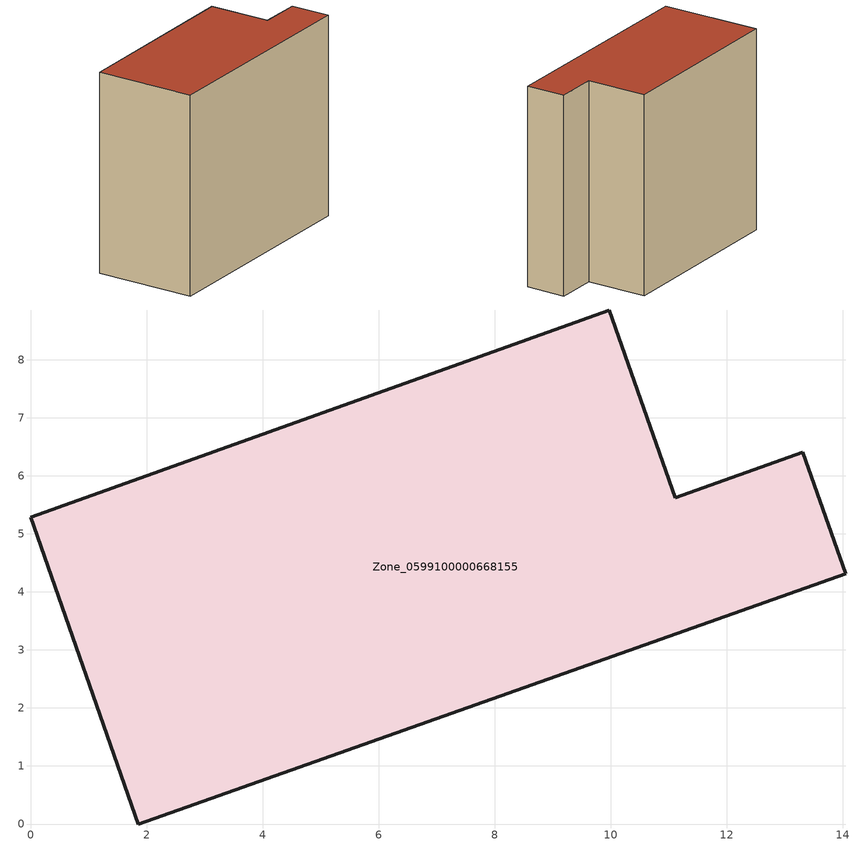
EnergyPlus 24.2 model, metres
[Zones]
Zone_0599100000668155
 floor ground (C_G): 0,5.29 9.97,8.86 11.11,5.63 13.31,6.41 14.05,4.31 1.85,0 z0
 wall outside (C_F): 9.97,8.86 0,5.29 1.85,0 14.05,4.31 13.31,6.41 11.11,5.63 9.97,8.86 z0:11.19
 roof outside (C_R): 14.05,4.31 13.31,6.41 11.11,5.63 9.97,8.86 0,5.29 1.85,0 z11.19
[BUILDING]
Pand.0599100000668155: North Axis=0; Terrain=City; Loads Convergence Tolerance Value=0.04; Temperature Convergence Tolerance Value=0.4; Solar Distribution=FullExterior; Maximum Number of Warmup Days=25; Minimum Number of Warmup Days=1
[Site:Location]
Rotterdam.The.Hague.AP_ZH_NLD Design_Conditions: Latitude=51.96; Longitude=4.45; Time Zone=1; Elevation=-4.5
[SITE:GROUNDTEMPERATURE:BUILDINGSURFACE]
18, 18, 18, 18, 18, 18, 18, 18, 18, 18, 18, 18
[MATERIAL] Thermal Absorptance=0.9; Solar Absorptance=0.7; Visible Absorptance=0.7
Name | Roughness | Thickness | Conductivity | Density | Specific Heat
G.TI.1946 | MediumSmooth | 0.15 | 1 | 540 | 1210
F.TI.1946 | Rough | 0.3 | 0.857143 | 1920 | 840
R.TI.1946 | MediumRough | 0.2 | 0.1 | 1500 | 1000
[CONSTRUCTION]
C_G: G.TI.1946
C_F: F.TI.1946
C_R: R.TI.1946
[ZONE]
Zone_0599100000668155: Type=1; Multiplier=1; Ceiling Height=Autocalculate; Volume=Autocalculate; Floor Area=autocalculate; Part of Total Floor Area=Yes
[ZONEINFILTRATION:DESIGNFLOWRATE]
Infil_Zone_0599100000668155: Zone or ZoneList or Space or SpaceList=Zone_0599100000668155; Schedule=AlwaysOn; Design Flow Rate Calculation Method=Flow/Area; Flow Rate per Floor Area=0.003; Constant Term Coefficient=1; Temperature Term Coefficient=0; Velocity Term Coefficient=0; Velocity Squared Term Coefficient=0
[HVACTEMPLATE:ZONE:IDEALLOADSAIRSYSTEM]
Zone_0599100000668155: Maximum Heating Supply Air Temperature=50; Minimum Cooling Supply Air Temperature=13; Maximum Heating Supply Air Humidity Ratio=0.0156; Minimum Cooling Supply Air Humidity Ratio=0.0077; Heating Limit=NoLimit; Cooling Limit=NoLimit; Dehumidification Control Type=ConstantSensibleHeatRatio; Cooling Sensible Heat Ratio=0.7; Dehumidification Setpoint=60; Humidification Control Type=None; Humidification Setpoint=30; Outdoor Air Method=None; Outdoor Air Flow Rate per Person=0.00944; Outdoor Air Flow Rate per Zone Floor Area=0; Outdoor Air Flow Rate per Zone=0; Demand Controlled Ventilation Type=None; Outdoor Air Economizer Type=NoEconomizer; Heat Recovery Type=None; Sensible Heat Recovery Effectiveness=0.7; Latent Heat Recovery Effectiveness=0.65
[ZONECONTROL:THERMOSTAT]
ThermostatControl_Zone_0599100000668155: Zone or ZoneList=Zone_0599100000668155; Control Type Schedule=DualSetpointControlType; Control 1=Thermostat_Zone_0599100000668155; Temperature Difference Between Cutout And Setpoint=0
[THERMOSTATSETPOINT:DUALSETPOINT]
Thermostat_Zone_0599100000668155: Heating Setpoint Temperature Schedule=HeatingSetpoint_Zone_0599100000668155; Cooling Setpoint Temperature Schedule=CoolingSetpoint_Zone_0599100000668155
[SCHEDULE:COMPACT]
HeatingSetpoint_Zone_0599100000668155: Through: 12/31, For: AllDays, Until: 24:00, 21
CoolingSetpoint_Zone_0599100000668155: Through: 12/31, For: AllDays, Until: 24:00, 24
DualSetpointControlType: Through: 12/31, For: AllDays, Until: 24:00, 4
AlwaysOn: Through: 12/31, For: AllDays, Until: 24:00, 1
